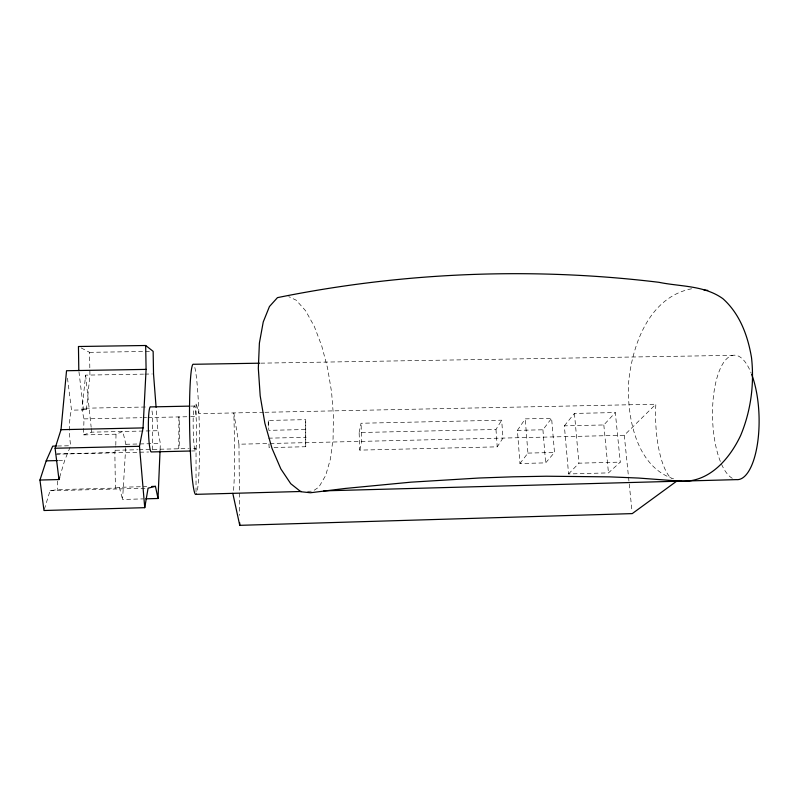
<?xml version="1.0" encoding="UTF-8"?>
<svg xmlns="http://www.w3.org/2000/svg" width="799" height="799" viewBox="0 0 799 799"><rect width="100%" height="100%" fill="white"/><g stroke="black" fill="none" stroke-linecap="round" stroke-linejoin="round"><path stroke-width="0.6" stroke-dasharray="4 3" d="M196.025 491.864L196.045 448.379L189.872 448.529M44.344 509.353L50.037 490.766L57.468 489.627L115.416 488.089L114.846 452.534L115.775 446.561M115.795 445.323L116.015 434.187L122.816 431.48L125.892 444.274L122.577 499.465L143.361 498.886M116.015 434.187L83.545 434.906L83.985 418.896L82.007 409.757L85.613 375.131L143.55 374.132M160.1 449.587L160.359 443.475L157.902 430.711L156.195 408.499M274.037 447.47L305.737 446.731L305.717 419.645L268.194 420.444L268.334 428.713M305.737 446.731L305.717 419.645M67.476 378.127L71.52 410.157L83.545 409.917A22.762 3.755 88.9 0 1 86.412 409.667L89.927 375.061L89.578 352.339L80.469 347.565M152.369 449.867L152.589 415.27A22.642 2.507 88.9 0 0 151.43 408.359M359.131 432.549L361.038 423.25L501.682 420.194L502.98 438.012L497.228 446.841L359.81 450.127L359.131 432.549L495.979 429.472L501.682 420.194M359.81 450.127L361.747 441.288L361.038 423.25M59.645 477.293L64.699 460.404L70.692 445.722A22.781 3.975 88.9 0 1 71.52 410.157M517.412 430.361L525.233 418.876L551.6 418.306L554.496 452.454L545.647 462.871L519.949 463.52L517.412 430.361L542.921 429.782L551.6 418.306M519.949 463.52L527.919 453.103L525.233 418.876M564.354 425.837L574.431 413.423L615.31 412.554L620.274 462.122L608.478 472.888L568.578 473.947L564.354 425.837L603.824 424.958L615.31 412.554M568.578 473.947L578.925 463.18L620.274 462.122M270.122 443.485L624.269 435.265L655.849 404.224A62.572 20.275 88.6 0 0 671.31 478.571M314.197 490.246L318.881 487.1L325.662 475.485L330.466 458.926L333.073 438.631L333.433 415.86L331.565 391.949L327.6 368.199L321.737 345.907L314.287 326.362L305.618 310.761L296.199 300.204L288.739 296.639M83.545 434.906L91.685 432.159L157.902 430.711M691.664 288.759C648.778 297.118 631.619 345.957 628.453 384.499C627.255 419.325 637.043 468.703 675.714 479.48M115.416 488.089L119.351 487.31L146.736 486.581M50.037 490.766L146.846 488.189M307.585 491.305L311.33 491.205M527.919 453.103L554.496 452.454M268.494 438.172L306.177 437.313M125.892 444.274L160.359 443.475M57.518 446.022L70.692 445.722M233.468 490.396A64.939 2.846 88.8 0 0 233.807 412.933L238.951 444.214L268.873 443.515M115.705 450.266L137.738 449.747M138.966 449.717L188.644 448.559M56.959 453.902L114.846 452.534M55.84 454.202L148.654 452.004M191.52 450.986L195.196 450.906M58.527 460.554L64.699 460.404M305.298 429.532L268.863 430.341L268.194 420.444M85.443 408.209L148.304 406.951M190.981 406.102L194.636 406.032M82.007 409.757L86.412 409.667M263.69 412.314L198.901 413.652L196.055 402.916L196.055 416.559L188.714 416.718M264.928 412.294L655.849 404.224M83.985 418.896L141.723 417.697M142.951 417.667L146.636 417.597M147.865 417.567L187.485 416.738M260.784 363.165L732.863 355.345M144.799 374.112L152.289 373.982M89.578 352.339L149.403 351.41M119.351 487.31L122.577 499.465M78.951 371.755L83.545 409.917M85.613 375.131L91.156 427.205M91.296 428.444L91.685 432.159M624.269 435.265L631.999 511.16M603.824 424.958L608.478 472.888M574.431 413.423L578.925 463.18M542.921 429.782L545.647 462.871M495.979 429.472L497.228 446.841M268.913 444.054L269.163 447.59L269.093 443.894M57.348 480.998L57.468 489.627M238.951 444.214L239.65 515.355M732.323 478.311A62.252 23.261 88.5 0 1 714.676 387.895A62.252 23.261 88.5 0 1 751.2 373.193M194.816 367.47A65.138 4.844 88.9 0 1 199.48 438.142A65.138 4.844 88.9 0 1 196.025 494.341M178.916 416.918L178.776 448.788L179.096 446.092A22.592 1.998 88.9 0 0 179.116 419.695L178.916 416.918M196.304 445.692L195.995 448.838A22.562 1.668 88.9 0 1 193.648 439.57A22.562 1.668 88.9 0 1 193.578 409.737A22.562 1.668 88.9 0 1 195.915 414.371L196.234 419.335A22.562 1.668 88.9 0 1 196.304 445.692"/><path stroke-width="1.2" d="M145.798 498.826L158.022 498.486L160.05 450.816M56.32 446.052L52.734 446.132L46.192 460.853L39.95 480.039L43.985 510.511L144.749 507.675L139.485 446.291L143.051 427.914L146.087 369.388L145.678 345.498L78.452 346.506L78.811 370.526M39.95 480.039L58.976 479.55L55.101 448.249L61.014 429.692L66.537 370.726L146.087 369.388M144.749 507.675L148.085 488.159L155.445 486.351L158.022 498.486M58.976 479.55L59.645 477.293M676.553 481.258L632.249 513.607L239.75 525.333L232.799 493.343M681.267 481.218C709.322 482.526 729.677 458.786 740.643 435.485C750.88 410.956 754.406 384.199 751.539 357.812C747.884 335.84 739.904 313.887 722.915 298.696C704.319 285.263 680.398 286.731 658.855 282.297C532.024 266.916 402.646 272.189 277.463 297.637L269.453 306.516L263.241 321.957L259.395 343.071L258.327 368.359L260.194 395.845L264.868 423.25L271.97 448.279L280.849 468.933L290.746 483.705L300.863 491.725L310.451 492.753L345.078 488.469L410.916 482.167L479.13 478.012L513.088 476.813L546.396 476.224L609.457 476.863L638.511 478.052L681.267 481.218L679.05 480.519M151.72 486.451L155.445 486.351M301.353 491.475L196.025 494.341A65.138 4.844 88.9 0 1 189.663 428.853A65.138 4.844 88.9 0 1 193.518 364.284L259.535 363.195M323.795 490.866L736.368 479.63A62.252 23.261 88.5 0 0 757.612 442.806A62.252 23.261 88.5 0 0 751.629 374.292M55.101 448.249L139.485 446.291M190.292 451.016L151.131 451.944A22.642 2.507 88.9 0 1 148.374 427.115A22.642 2.507 88.9 0 1 150.771 406.911L189.763 406.122M46.192 460.853L57.298 460.584M61.014 429.692L143.051 427.914M704.049 290.027L707.764 290.407M145.678 345.498L153.148 351.35L153.528 373.962L156.095 407.27M239.72 522.836L239.75 525.333"/></g></svg>
